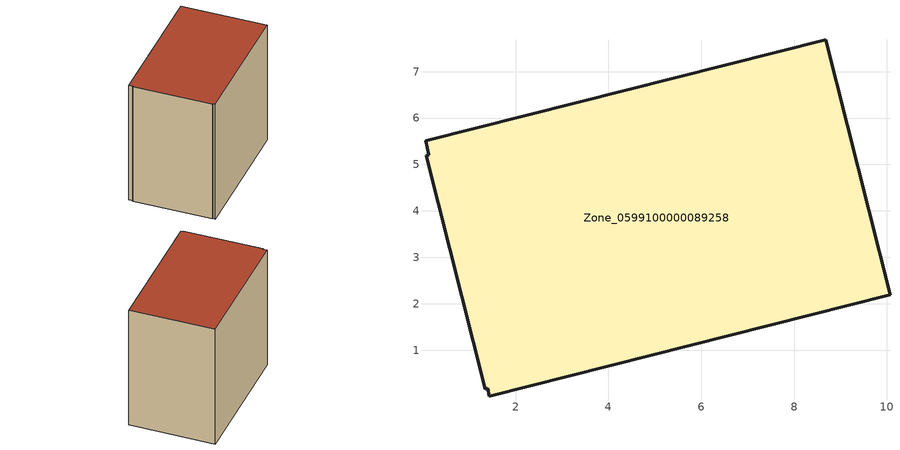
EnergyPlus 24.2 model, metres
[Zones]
Zone_0599100000089258
 floor ground (C_G): 1.44,0.01 1.4,0.17 1.35,0.16 0.07,5.19 0.13,5.21 0.06,5.51 8.68,7.68 10.06,2.19 z0
 wall outside (C_F): 8.68,7.68 0.06,5.51 0.13,5.21 0.07,5.19 1.35,0.16 1.4,0.17 1.44,0.01 10.06,2.19 8.68,7.68 z0:8.56
 roof outside (C_R): 1.35,0.16 1.4,0.17 1.44,0.01 10.06,2.19 8.68,7.68 0.06,5.51 0.13,5.21 0.07,5.19 z8.56
[BUILDING]
Pand.0599100000089258: North Axis=0; Terrain=City; Loads Convergence Tolerance Value=0.04; Temperature Convergence Tolerance Value=0.4; Solar Distribution=FullExterior; Maximum Number of Warmup Days=25; Minimum Number of Warmup Days=1
[Site:Location]
Rotterdam.The.Hague.AP_ZH_NLD Design_Conditions: Latitude=51.96; Longitude=4.45; Time Zone=1; Elevation=-4.5
[SITE:GROUNDTEMPERATURE:BUILDINGSURFACE]
18, 18, 18, 18, 18, 18, 18, 18, 18, 18, 18, 18
[MATERIAL] Thermal Absorptance=0.9; Solar Absorptance=0.7; Visible Absorptance=0.7
Name | Roughness | Thickness | Conductivity | Density | Specific Heat
G.TC.1975-1991 | MediumSmooth | 0.15 | 0.288461 | 540 | 1210
F.TC.1975-1991 | Rough | 0.3 | 0.230769 | 1920 | 840
R.TC.1975-1991 | MediumRough | 0.2 | 0.153846 | 1500 | 1000
[CONSTRUCTION]
C_G: G.TC.1975-1991
C_F: F.TC.1975-1991
C_R: R.TC.1975-1991
[ZONE]
Zone_0599100000089258: Type=1; Multiplier=1; Ceiling Height=Autocalculate; Volume=Autocalculate; Floor Area=autocalculate; Part of Total Floor Area=Yes
[ZONEINFILTRATION:DESIGNFLOWRATE]
Infil_Zone_0599100000089258: Zone or ZoneList or Space or SpaceList=Zone_0599100000089258; Schedule=AlwaysOn; Design Flow Rate Calculation Method=Flow/Area; Flow Rate per Floor Area=0.003; Constant Term Coefficient=1; Temperature Term Coefficient=0; Velocity Term Coefficient=0; Velocity Squared Term Coefficient=0
[HVACTEMPLATE:ZONE:IDEALLOADSAIRSYSTEM]
Zone_0599100000089258: Maximum Heating Supply Air Temperature=50; Minimum Cooling Supply Air Temperature=13; Maximum Heating Supply Air Humidity Ratio=0.0156; Minimum Cooling Supply Air Humidity Ratio=0.0077; Heating Limit=NoLimit; Cooling Limit=NoLimit; Dehumidification Control Type=ConstantSensibleHeatRatio; Cooling Sensible Heat Ratio=0.7; Dehumidification Setpoint=60; Humidification Control Type=None; Humidification Setpoint=30; Outdoor Air Method=None; Outdoor Air Flow Rate per Person=0.00944; Outdoor Air Flow Rate per Zone Floor Area=0; Outdoor Air Flow Rate per Zone=0; Demand Controlled Ventilation Type=None; Outdoor Air Economizer Type=NoEconomizer; Heat Recovery Type=None; Sensible Heat Recovery Effectiveness=0.7; Latent Heat Recovery Effectiveness=0.65
[ZONECONTROL:THERMOSTAT]
ThermostatControl_Zone_0599100000089258: Zone or ZoneList=Zone_0599100000089258; Control Type Schedule=DualSetpointControlType; Control 1=Thermostat_Zone_0599100000089258; Temperature Difference Between Cutout And Setpoint=0
[THERMOSTATSETPOINT:DUALSETPOINT]
Thermostat_Zone_0599100000089258: Heating Setpoint Temperature Schedule=HeatingSetpoint_Zone_0599100000089258; Cooling Setpoint Temperature Schedule=CoolingSetpoint_Zone_0599100000089258
[SCHEDULE:COMPACT]
HeatingSetpoint_Zone_0599100000089258: Through: 12/31, For: AllDays, Until: 24:00, 21
CoolingSetpoint_Zone_0599100000089258: Through: 12/31, For: AllDays, Until: 24:00, 24
DualSetpointControlType: Through: 12/31, For: AllDays, Until: 24:00, 4
AlwaysOn: Through: 12/31, For: AllDays, Until: 24:00, 1
